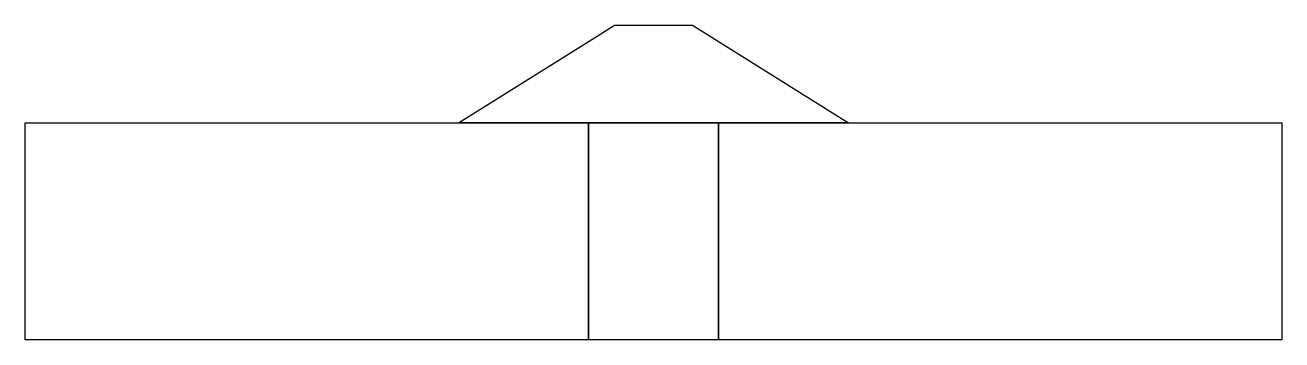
# Model space of a CAD drawing. Header units: metres. Extents: x 0 to 58, y 0 to 14.5.
import ezdxf

# ---------------------------------------------------------------- set-up
doc = ezdxf.new("R2010")
doc.units = ezdxf.units.M
for name, color, linetype in [('FOUNDATION', 8, 'Continuous'), ('GROUT', 30, 'Continuous'), ('LEVEE', 40, 'Continuous')]:
    doc.layers.add(name, color=color, linetype=linetype)

msp = doc.modelspace()

# ---------------------------------------------------------------- linework, layer by layer
at = {"layer": 'FOUNDATION'}
for points in [[(0, 10), (20, 10), (26, 10), (26, 0), (0, 0)], [(32, 10), (38, 10), (58, 10), (58, 0), (32, 0)]]:
    msp.add_lwpolyline(points, close=True, dxfattribs=at)
at = {"layer": 'GROUT'}
msp.add_lwpolyline([(26, 10), (32, 10), (32, 0), (26, 0)], close=True, dxfattribs=at)
at = {"layer": 'LEVEE'}
msp.add_lwpolyline([(20, 10), (26.4, 14), (27.2, 14.5), (30.8, 14.5), (38, 10), (32, 10), (26, 10)], close=True, dxfattribs=at)

doc.saveas('drawing.dxf')
